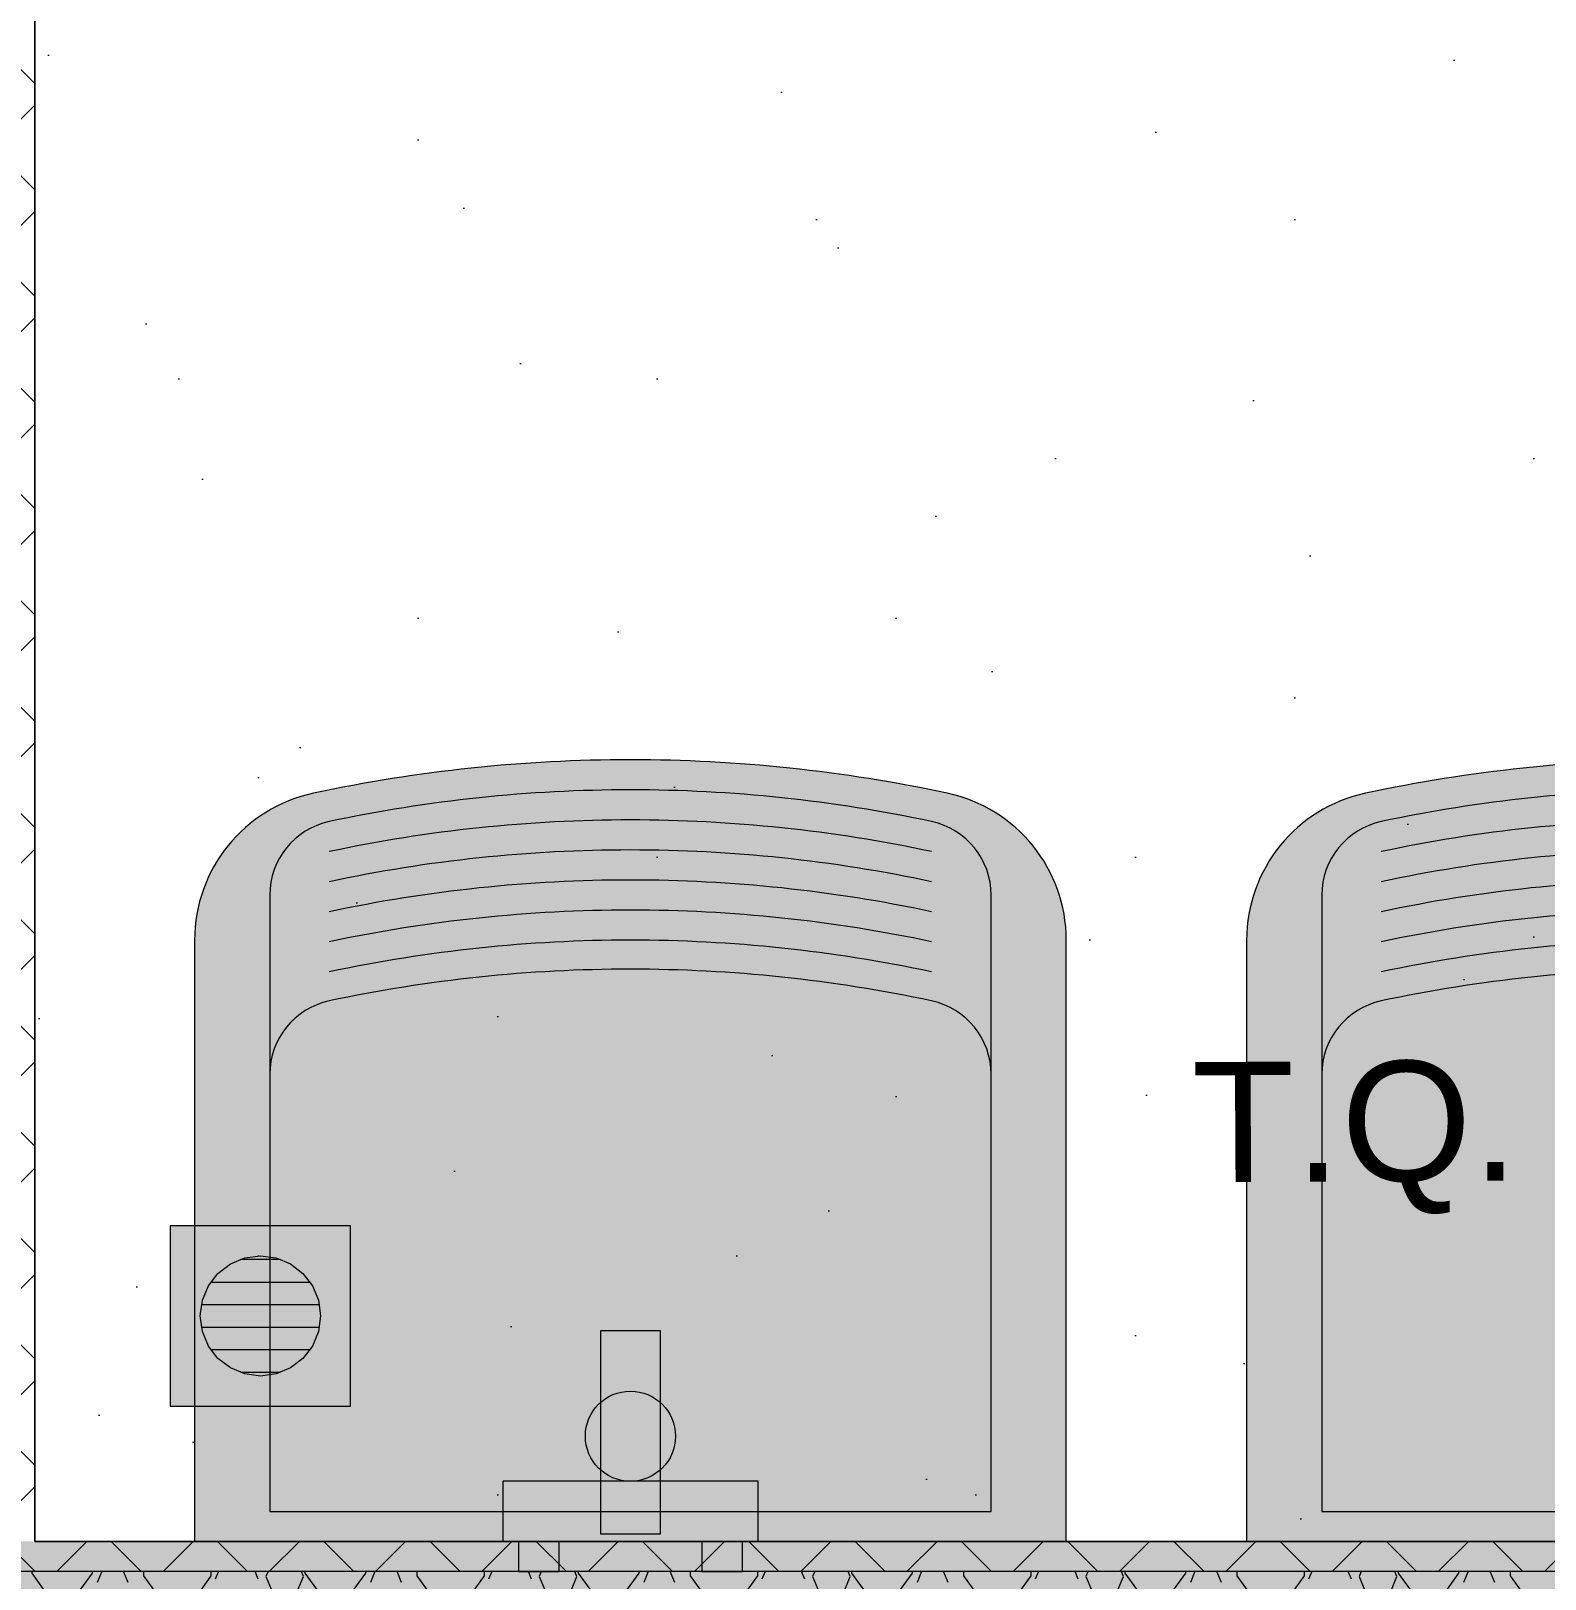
# Model space of a CAD drawing. Header units: metres. Extents: x -77 to 21.6, y -70.6 to -27.7.
# Drawn here: x -63.367 to -62.359, y -34.929 to -33.899 of the extents above; entities that cross this region are included whole.
import ezdxf

# ---------------------------------------------------------------- set-up
doc = ezdxf.new("R2010")
doc.units = ezdxf.units.M
doc.header["$MEASUREMENT"] = 0
for name, color, linetype, lineweight, true_color in [('LAJES.EST_Caneta_No__18', 7, 'Continuous', 0, 0xdfdfdf), ('LAJES.EST_Caneta_No__254', 7, 'Continuous', 0, 0xd1c9ad), ('LOUCAS-METAIS.ARQ_Caneta_No__13', 7, 'Continuous', 0, 0xaaaaaa), ('LOUCAS-METAIS.ARQ_Caneta_No__18', 7, 'Continuous', 0, 0xdfdfdf), ('Novo_LOUCAS-METAIS.ARQ_Caneta_No__13', 7, 'Continuous', 0, 0xaaaaaa), ('RALO_Caneta_No__19', 7, 'Continuous', 0, 0xe9e9e9), ('ZONA_Caneta_No__56', 7, 'Continuous', 0, 0xffe495)]:
    doc.layers.add(name, color=color, linetype=linetype, lineweight=lineweight, true_color=true_color)
for name, color, linetype, lineweight in [('LAJES.EST_Caneta_No__96', 252, 'Continuous', 0), ('NOTAS BANCADAS_Caneta_No__99', 7, 'Continuous', 20), ('PAREDE CONSTRUIR_Caneta_No__241', 7, 'Continuous', 13), ('PAREDE CONSTRUIR_Caneta_No__83', 84, 'Continuous', 0), ('PAREDE CONSTRUIR_Caneta_No__96', 252, 'Continuous', 0), ('RALO_Caneta_No__96', 252, 'Continuous', 0)]:
    doc.layers.add(name, color=color, linetype=linetype, lineweight=lineweight)
for name, color, linetype in [('NOTAS BANCADAS', 7, 'Continuous'), ('Novo_LOUCAS-METAIS.ARQ', 7, 'Continuous'), ('PAREDE CONSTRUIR', 7, 'Continuous')]:
    doc.layers.add(name, color=color, linetype=linetype)
doc.styles.add('GENERATED_STYLE_1', font='arial.ttf')
pattern_1 = [(45, (0, 0.5), (-0.159099, 0.159099), [0, -0.15, 0, -0.225]), (110, (0.5, 0.5), (0.21143084, 0.07695453), [0, -0.11, 0, -0.19])]
pattern_2 = [(45, (0, 0), (-0.03535534, 0.03535534), []), (135, (0, 0), (0.03535534, 0.03535534), [])]

# ---------------------------------------------------------------- blocks, each defined once
blk = doc.blocks.new('*X124')
at = {"layer": 'PAREDE CONSTRUIR_Caneta_No__96', "color": 252, "linetype": 'Continuous', "lineweight": 0}
for p, q in [((-63.3662, -34.9238), (-63.3662, -34.9249)), ((-63.3258, -34.9249), (-63.3258, -34.9238)), ((-63.3196, -34.9238), (-63.3226, -34.9311)), ((-63.302, -34.9311), (-63.305, -34.9238)), ((-63.2917, -34.9238), (-63.2917, -34.9267)), ((-63.2468, -34.9267), (-63.2468, -34.9238)), ((-63.2419, -34.9238), (-63.244, -34.929)), ((-63.2154, -34.929), (-63.2176, -34.9238)), ((-63.2089, -34.9238), (-63.2104, -34.9272)), ((-63.1853, -34.9272), (-63.1867, -34.9238)), ((-63.1844, -34.9238), (-63.1844, -34.9249)), ((-63.1439, -34.9249), (-63.1439, -34.9238)), ((-63.1378, -34.9238), (-63.1408, -34.9311)), ((-63.1201, -34.9311), (-63.1231, -34.9238)), ((-63.1099, -34.9238), (-63.1099, -34.9267)), ((-63.0649, -34.9267), (-63.0649, -34.9238)), ((-63.06, -34.9238), (-63.0622, -34.929)), ((-63.0336, -34.929), (-63.0357, -34.9238)), ((-63.0271, -34.9238), (-63.0285, -34.9272)), ((-63.0034, -34.9272), (-63.0049, -34.9238)), ((-63.0025, -34.9238), (-63.0025, -34.9249)), ((-62.962, -34.9249), (-62.962, -34.9238)), ((-62.9559, -34.9238), (-62.9589, -34.9311)), ((-62.9383, -34.9311), (-62.9413, -34.9238)), ((-62.928, -34.9238), (-62.928, -34.9267)), ((-62.883, -34.9267), (-62.883, -34.9238)), ((-62.8782, -34.9238), (-62.8803, -34.929)), ((-62.8517, -34.929), (-62.8539, -34.9238)), ((-62.8452, -34.9238), (-62.8466, -34.9272)), ((-62.8216, -34.9272), (-62.823, -34.9238)), ((-62.8207, -34.9238), (-62.8207, -34.9249)), ((-62.7802, -34.9249), (-62.7802, -34.9238)), ((-62.7741, -34.9238), (-62.7771, -34.9311)), ((-62.7564, -34.9311), (-62.7594, -34.9238)), ((-62.7462, -34.9238), (-62.7462, -34.9267)), ((-62.7012, -34.9267), (-62.7012, -34.9238)), ((-62.6963, -34.9238), (-62.6985, -34.929)), ((-62.6699, -34.929), (-62.672, -34.9238)), ((-62.6634, -34.9238), (-62.6648, -34.9272)), ((-62.6397, -34.9272), (-62.6411, -34.9238)), ((-62.6388, -34.9238), (-62.6388, -34.9249)), ((-62.5983, -34.9249), (-62.5983, -34.9238)), ((-62.5922, -34.9238), (-62.5952, -34.9311)), ((-62.5745, -34.9311), (-62.5776, -34.9238)), ((-62.5643, -34.9238), (-62.5643, -34.9267)), ((-62.5193, -34.9267), (-62.5193, -34.9238)), ((-62.5144, -34.9238), (-62.5166, -34.929)), ((-62.488, -34.929), (-62.4902, -34.9238)), ((-62.4815, -34.9238), (-62.4829, -34.9272)), ((-62.4579, -34.9272), (-62.4593, -34.9238)), ((-62.457, -34.9238), (-62.457, -34.9249)), ((-62.4165, -34.9249), (-62.4165, -34.9238)), ((-62.4103, -34.9238), (-62.4134, -34.9311)), ((-62.3927, -34.9311), (-62.3957, -34.9238)), ((-62.3825, -34.9238), (-62.3825, -34.9267)), ((-63.3662, -34.9249), (-63.3585, -34.9356)), ((-63.3335, -34.9356), (-63.3258, -34.9249)), ((-63.2917, -34.9267), (-63.2832, -34.9386)), ((-63.2553, -34.9386), (-63.2468, -34.9267)), ((-63.2104, -34.9272), (-63.2067, -34.9361)), ((-63.189, -34.9361), (-63.1853, -34.9272)), ((-63.1844, -34.9249), (-63.1766, -34.9356)), ((-63.1516, -34.9356), (-63.1439, -34.9249)), ((-63.1099, -34.9267), (-63.1013, -34.9386)), ((-63.0735, -34.9386), (-63.0649, -34.9267)), ((-63.0285, -34.9272), (-63.0248, -34.9361)), ((-63.0071, -34.9361), (-63.0034, -34.9272)), ((-63.0025, -34.9249), (-62.9948, -34.9356)), ((-62.9698, -34.9356), (-62.962, -34.9249)), ((-62.928, -34.9267), (-62.9194, -34.9386)), ((-62.8916, -34.9386), (-62.883, -34.9267)), ((-62.8466, -34.9272), (-62.843, -34.9361)), ((-62.8252, -34.9361), (-62.8216, -34.9272)), ((-62.8207, -34.9249), (-62.8129, -34.9356)), ((-62.7879, -34.9356), (-62.7802, -34.9249)), ((-62.7462, -34.9267), (-62.7376, -34.9386)), ((-62.7098, -34.9386), (-62.7012, -34.9267)), ((-62.6648, -34.9272), (-62.6611, -34.9361)), ((-62.6434, -34.9361), (-62.6397, -34.9272)), ((-62.6388, -34.9249), (-62.6311, -34.9356)), ((-62.6061, -34.9356), (-62.5983, -34.9249)), ((-62.5643, -34.9267), (-62.5557, -34.9386)), ((-62.5279, -34.9386), (-62.5193, -34.9267)), ((-62.4829, -34.9272), (-62.4793, -34.9361)), ((-62.4615, -34.9361), (-62.4579, -34.9272)), ((-62.457, -34.9249), (-62.4492, -34.9356)), ((-62.4242, -34.9356), (-62.4165, -34.9249)), ((-62.3825, -34.9267), (-62.3739, -34.9386))]:
    blk.add_line(p, q, dxfattribs=at)
blk = doc.blocks.new('Rectangular Floor Drain 26')
at = {"layer": 'RALO_Caneta_No__19', "linetype": 'Continuous', "lineweight": 0, "true_color": 0xe9e9e9}
h = blk.add_hatch(color=254, dxfattribs=at)
h.paths.add_polyline_path([(-0.06, 0.06), (-0.06, -0.06), (0.06, -0.06), (0.06, 0.06)])
h.paths.add_polyline_path([(0.04, 0), (0.0386, -0.0104), (0.0346, -0.02), (0.0283, -0.0283), (0.02, -0.0346), (0.0104, -0.0386), (0, -0.04), (-0.0104, -0.0386), (-0.02, -0.0346), (-0.0283, -0.0283), (-0.0346, -0.02), (-0.0386, -0.0104), (-0.04, 0), (-0.0386, 0.0104), (-0.0346, 0.02), (-0.0283, 0.0283), (-0.02, 0.0346), (-0.0104, 0.0386), (0, 0.04), (0.0104, 0.0386), (0.02, 0.0346), (0.0283, 0.0283), (0.0346, 0.02), (0.0386, 0.0104)], flags=0)
for points in [[(-0.0283, 0.0283), (-0.0327, 0.0225), (0.0327, 0.0225), (0.0283, 0.0283), (0.02, 0.0346), (0.0131, 0.0375), (-0.0131, 0.0375), (-0.02, 0.0346)], [(-0.0131, 0.0375), (0.0131, 0.0375), (0.0104, 0.0386), (0, 0.04), (-0.0104, 0.0386)], [(-0.0386, 0.0104), (-0.039, 0.0075), (0.039, 0.0075), (0.0386, 0.0104), (0.0346, 0.02), (0.0327, 0.0225), (-0.0327, 0.0225), (-0.0346, 0.02)], [(-0.039, 0.0075), (-0.04, 0), (-0.039, -0.0075), (0.039, -0.0075), (0.04, 0), (0.039, 0.0075)], [(-0.039, -0.0075), (-0.0386, -0.0104), (-0.0346, -0.02), (-0.0327, -0.0225), (0.0327, -0.0225), (0.0346, -0.02), (0.0386, -0.0104), (0.039, -0.0075)], [(-0.0327, -0.0225), (-0.0283, -0.0283), (-0.02, -0.0346), (-0.0131, -0.0375), (0.0131, -0.0375), (0.02, -0.0346), (0.0283, -0.0283), (0.0327, -0.0225)], [(0.0131, -0.0375), (-0.0131, -0.0375), (-0.0104, -0.0386), (0, -0.04), (0.0104, -0.0386)]]:
    blk.add_hatch(color=254, dxfattribs=at).paths.add_polyline_path(points)
at = {"layer": 'RALO_Caneta_No__96', "color": 252, "linetype": 'Continuous', "lineweight": 0}
for p, q in [((-0.06, 0.06), (-0.06, -0.06)), ((0.06, 0.06), (-0.06, 0.06)), ((0.06, -0.06), (0.06, 0.06)), ((-0.0283, 0.0283), (-0.02, 0.0346)), ((-0.02, 0.0346), (-0.0104, 0.0386)), ((0.0131, 0.0375), (-0.0131, 0.0375)), ((-0.0104, 0.0386), (0, 0.04)), ((0, 0.04), (0.0104, 0.0386)), ((0.0104, 0.0386), (0.02, 0.0346)), ((0.02, 0.0346), (0.0283, 0.0283)), ((-0.0346, 0.02), (-0.0283, 0.0283)), ((-0.0327, 0.0225), (0.0327, 0.0225)), ((0.0283, 0.0283), (0.0346, 0.02)), ((-0.04, 0), (-0.0386, 0.0104)), ((-0.0386, 0.0104), (-0.0346, 0.02)), ((0.0346, 0.02), (0.0386, 0.0104)), ((0.0386, 0.0104), (0.04, 0)), ((-0.0386, -0.0104), (-0.04, 0)), ((0.039, 0.0075), (-0.039, 0.0075)), ((0.04, 0), (0.0386, -0.0104)), ((-0.039, -0.0075), (0.039, -0.0075)), ((-0.0346, -0.02), (-0.0386, -0.0104)), ((-0.0283, -0.0283), (-0.0346, -0.02)), ((0.0346, -0.02), (0.0283, -0.0283)), ((0.0386, -0.0104), (0.0346, -0.02)), ((0.0327, -0.0225), (-0.0327, -0.0225)), ((-0.02, -0.0346), (-0.0283, -0.0283)), ((0.0283, -0.0283), (0.02, -0.0346)), ((-0.0104, -0.0386), (-0.02, -0.0346)), ((-0.0131, -0.0375), (0.0131, -0.0375)), ((0, -0.04), (-0.0104, -0.0386)), ((0.0104, -0.0386), (0, -0.04)), ((0.02, -0.0346), (0.0104, -0.0386)), ((-0.06, -0.06), (0.06, -0.06))]:
    blk.add_line(p, q, dxfattribs=at)
blk = doc.blocks.new('Tanque de Lavar Roupa(2)(1)')
at = {"layer": 'LOUCAS-METAIS.ARQ_Caneta_No__18', "linetype": 'Continuous', "lineweight": 0, "true_color": 0xdfdfdf}
blk.add_hatch(color=254, dxfattribs=at).paths.add_polyline_path([(-0.29, 0), (-0.29, -0.4, 0.35403), (-0.2108, -0.4978, 0.052487), (0, -0.52, 0.052487), (0.2108, -0.4978, 0.35403), (0.29, -0.4), (0.29, 0)])
at = {"layer": 'LOUCAS-METAIS.ARQ_Caneta_No__13', "color": 253, "linetype": 'Continuous', "lineweight": 0, "true_color": 0xaaaaaa}
for p, q in [((-0.24, -0.02), (-0.24, -0.43)), ((0.24, -0.02), (-0.24, -0.02)), ((0.24, -0.43), (0.24, -0.02))]:
    blk.add_line(p, q, dxfattribs=at)
at = {"layer": 'LOUCAS-METAIS.ARQ_Caneta_No__13', "color": 253, "linetype": 'Continuous', "lineweight": 0, "true_color": 0xaaaaaa, "flags": 128}
blk.add_lwpolyline([(-0.29, 0), (-0.29, -0.4, 0.35403), (-0.2108, -0.4978, 0.052487), (0, -0.52, 0.052487), (0.2108, -0.4978, 0.35403), (0.29, -0.4), (0.29, 0)], format="xyb", close=True, dxfattribs=at)
at = {"layer": 'LOUCAS-METAIS.ARQ_Caneta_No__13', "color": 253, "linetype": 'Continuous', "lineweight": 0, "true_color": 0xaaaaaa}
blk.add_circle((0, -0.07), 0.03, dxfattribs=at)
for centre, radius, start, end in [((-0.19, -0.3107), 0.05, 180, 257.982), ((0.19, -0.3107), 0.05, 282.018, 0), ((0, 0.5818), 0.9625, 257.982, 270), ((0, 0.5818), 0.9625, 270, 282.018), ((0, 0.5625), 0.9625, 257.982, 270), ((0, 0.5625), 0.9625, 270, 282.018), ((0, 0.5425), 0.9625, 257.982, 270), ((0, 0.5425), 0.9625, 270, 282.018), ((0, 0.5225), 0.9625, 257.982, 270), ((0, 0.5225), 0.9625, 270, 282.018), ((-0.19, -0.43), 0.05, 180, 257.982), ((0.19, -0.43), 0.05, 282.018, 0), ((0, 0.5025), 0.9625, 257.982, 270), ((0, 0.5025), 0.9625, 270, 282.018), ((0, 0.4825), 0.9625, 257.982, 270), ((0, 0.4825), 0.9625, 270, 282.018), ((0, 0.4625), 0.9625, 257.982, 270), ((0, 0.4625), 0.9625, 270, 282.018)]:
    blk.add_arc(centre, radius, start, end, dxfattribs=at)
blk = doc.blocks.new('Wall Mounted Tap 26_2')
at = {"layer": 'Novo_LOUCAS-METAIS.ARQ_Caneta_No__13', "color": 253, "linetype": 'Continuous', "lineweight": 0, "true_color": 0xaaaaaa, "flags": 128}
for points in [[(-0.0745, 0), (-0.0475, 0), (-0.0475, 0.02), (-0.0745, 0.02)], [(0.0475, 0), (0.0745, 0), (0.0745, 0.02), (0.0475, 0.02)], [(-0.085, -0.04), (0.085, -0.04), (0.085, 0), (-0.085, 0)], [(-0.02, -0.14), (0.02, -0.14), (0.02, -0.005), (-0.02, -0.005)]]:
    blk.add_lwpolyline(points, close=True, dxfattribs=at)
blk = doc.blocks.new('Label_168_6', base_point=(-62.4789, -34.56))
at = {"layer": 'NOTAS BANCADAS_Caneta_No__99', "color": 7, "lineweight": 20, "insert": (-62.3732, -34.5837), "char_height": 0.08, "attachment_point": 2, "rotation": 0.323, "style": 'GENERATED_STYLE_1'}
blk.add_mtext('\\A1;{\\pqc;\\pt0,99;\\fArial|b0|i0|c0|p0;\\W1.000000;T.Q.\\fArial|b0|i0|c0|p0;\\W1.000000;\\A1{\\H.66x;\\S^  ;}\\fArial|b0|i0|c0|p0;\\W1.000000;\\fArial|b0|i0|c0|p0;\\W1.000000;\\A1{\\H.66x;\\S^  ;}\\fArial|b0|i0|c0|p0;\\W1.000000;\\fArial|b0|i0|c0|p0;\\W1.000000;\\fArial|b0|i0|c0|p0;\\W1.000000;\\fArial|b0|i0|c0|p0;\\W1.000000;\\fArial|b0|i0|c0|p0;\\W1.000000;\\fArial|b0|i0|c0|p0;\\W1.000000;\\fArial|b0|i0|c0|p0;\\W1.000000;\\A1{\\H.66x;\\S^  ;}\\fArial|b0|i0|c0|p0;\\W1.000000;\\fArial|b0|i0|c0|p0;\\W1.000000;\\A1{\\H.66x;\\S^  ;}\\fArial|b0|i0|c0|p0;\\W1.000000;\\fArial|b0|i0|c0|p0;\\W1.000000;\\fArial|b0|i0|c0|p0;\\W1.000000;\\fArial|b0|i0|c0|p0;\\W1.000000;\\fArial|b0|i0|c0|p0;\\W1.000000;\\fArial|b0|i0|c0|p0;\\W1.000000;\\fArial|b0|i0|c0|p0;\\W1.000000;\\A1{\\H.66x;\\S^  ;}\\fArial|b0|i0|c0|p0;\\W1.000000;\\fArial|b0|i0|c0|p0;\\W1.000000;\\A1{\\H.66x;\\S^  ;}\\fArial|b0|i0|c0|p0;\\W1.000000;\\fArial|b0|i0|c0|p0;\\W1.000000;\\fArial|b0|i0|c0|p0;\\W1.000000;\\fArial|b0|i0|c0|p0;\\W1.000000;\\fArial|b0|i0|c0|p0;\\W1.000000;\\fArial|b0|i0|c0|p0;\\W1.000000;\\fArial|b0|i0|c0|p0;\\W1.000000;\\A1{\\H.66x;\\S^  ;}\\fArial|b0|i0|c0|p0;\\W1.000000;\\fArial|b0|i0|c0|p0;\\W1.000000;\\A1{\\H.66x;\\S^  ;}\\fArial|b0|i0|c0|p0;\\W1.000000;\\fArial|b0|i0|c0|p0;\\W1.000000;\\fArial|b0|i0|c0|p0;\\W1.000000;\\fArial|b0|i0|c0|p0;\\W1.000000;\\fArial|b0|i0|c0|p0;\\W1.000000;\\fArial|b0|i0|c0|p0;\\W1.000000;\\fArial|b0|i0|c0|p0;\\W1.000000;\\A1{\\H.66x;\\S^  ;}\\fArial|b0|i0|c0|p0;\\W1.000000;\\fArial|b0|i0|c0|p0;\\W1.000000;\\A1{\\H.66x;\\S^  ;}\\fArial|b0|i0|c0|p0;\\W1.000000;\\fArial|b0|i0|c0|p0;\\W1.000000;\\fArial|b0|i0|c0|p0;\\W1.000000;\\fArial|b0|i0|c0|p0;\\W1.000000;\\fArial|b0|i0|c0|p0;\\W1.000000;\\fArial|b0|i0|c0|p0;\\W1.000000;\\fArial|b0|i0|c0|p0;\\W1.000000;\\A1{\\H.66x;\\S^  ;}\\fArial|b0|i0|c0|p0;\\W1.000000;}', dxfattribs=at)

msp = doc.modelspace()

# ---------------------------------------------------------------- hatches: boundary and pattern name
at = {"layer": 'LAJES.EST_Caneta_No__18', "linetype": 'Continuous', "lineweight": 0, "true_color": 0xdfdfdf}
h = msp.add_hatch(dxfattribs=at)
h.set_pattern_fill('Piso_Externo__0006', color=254, style=0, pattern_type=2)
h.set_pattern_definition([(45, (0, 0.6), (-0.1909188, 0.1909188), [0, -0.18, 0, -0.27]), (110, (0.6, 0.6), (0.253717, 0.09234544), [0, -0.132, 0, -0.228])])
h.paths.add_polyline_path([(-76.514, -65.1016), (-73.814, -65.1016, -0.414214), (-75.814, -67.1016), (-66.814, -67.1016, -0.414214), (-68.814, -65.1016), (-68.814, -62.301), (-68.814, -45.4002, -0.414214), (-66.514, -43.1002), (-65.914, -43.1002), (-65.914, -42.3002), (-66.514, -42.3002), (-66.514, -38.2041), (-65.114, -38.2041), (-65.114, -36.7038), (-66.514, -36.7038), (-66.514, -32.5997), (-65.114, -32.5997), (-56.714, -32.5997), (-53.814, -32.5997), (-44.014, -32.5997), (-44.014, -42.3002), (-53.814, -42.3002), (-53.814, -47.1002), (-44.014, -47.1002), (-44.014, -50.8516), (-45.6136, -50.8516), (-45.6136, -52.3506), (-44.014, -52.3506), (-44.014, -60.3006), (-48.9163, -60.3006), (-48.9163, -61.1006), (-44.3609, -61.1006), (-44.3609, -67.1016), (-44.014, -67.1016), (-41.514, -67.1016), (-41.514, -28.1016), (-41.714, -28.1016), (-41.714, -60.3006), (-43.014, -60.3006), (-43.014, -30.0016), (-66.514, -30.0016), (-66.514, -28.1016), (-76.514, -28.1016)])
h.paths.add_polyline_path([(-73.814, -45.1016), (-76.314, -45.1016), (-76.314, -43.0892), (-75.7984, -43.0908, -0.414214), (-73.8139, -45.0876)], flags=0)
h.paths.add_polyline_path([(-73.814, -45.5846, -0.009328), (-73.814, -45.6604)], flags=0)
h.paths.add_polyline_path([(-52.814, -46.3002), (-52.814, -43.1002), (-44.014, -43.1002), (-44.014, -46.3002)], flags=0)
h.paths.add_polyline_path([(-67.714, -34.1), (-76.314, -34.1), (-76.314, -32.5997), (-67.714, -32.5997)], flags=0)
at = {"layer": 'LAJES.EST_Caneta_No__254', "linetype": 'Continuous', "lineweight": 0, "true_color": 0xd1c9ad}
h = msp.add_hatch(dxfattribs=at)
h.set_pattern_fill('Haie_OD_0006', color=9, style=0, pattern_type=2)
h.set_pattern_definition(pattern_1)
h.paths.add_polyline_path([(-65.114, -47.1002), (-66.514, -47.1002), (-66.514, -60.3006), (-56.514, -60.3006), (-44.014, -60.3006), (-44.014, -56.6006), (-50.5957, -56.6006), (-50.5957, -54.2479), (-52.6157, -54.2479), (-52.6157, -52.5506), (-50.5957, -52.5506), (-45.6136, -52.5506), (-45.6136, -50.8516), (-44.014, -50.8516), (-44.014, -47.1002), (-53.814, -47.1002), (-53.814, -42.3002), (-44.014, -42.3002), (-44.014, -37.1002), (-51.174, -37.1002), (-51.174, -32.5997), (-53.814, -32.5997), (-56.714, -32.5997), (-58.7637, -32.5997), (-58.7637, -34.9038), (-63.464, -34.9038), (-63.464, -36.5038), (-65.114, -36.5038), (-65.114, -38.4037), (-63.464, -38.4037), (-63.464, -42.1002), (-65.114, -42.1002), (-65.114, -42.3002)])
h.paths.add_polyline_path([(-60.5596, -42.1002), (-60.5596, -38.4037), (-58.8637, -38.4037), (-58.8637, -42.1002)], flags=0)
h.paths.add_polyline_path([(-59.064, -48.7001), (-59.064, -47.3002), (-56.714, -47.3002), (-56.714, -48.7001)], flags=0)
at = {"layer": 'LAJES.EST_Caneta_No__96', "linetype": 'Continuous', "lineweight": 0}
h = msp.add_hatch(dxfattribs=at)
h.set_pattern_fill('Haie_OD_0006', color=252, style=0, pattern_type=2)
h.set_pattern_definition(pattern_1)
h.paths.add_polyline_path([(-66.514, -36.7038), (-65.114, -36.7038), (-65.114, -36.5038), (-63.464, -36.5038), (-63.464, -34.9038), (-58.8637, -34.9038), (-58.8637, -32.5997), (-66.514, -32.5997), (-66.514, -32.7997), (-66.514, -36.5038)])
at = {"layer": 'PAREDE CONSTRUIR_Caneta_No__83', "linetype": 'Continuous', "lineweight": 0}
h = msp.add_hatch(dxfattribs=at)
h.set_pattern_fill('Placomur_0006', color=84, style=0, pattern_type=2)
h.set_pattern_definition(pattern_2)
h.paths.add_polyline_path([(-63.384, -32.7997), (-63.384, -34.9038), (-63.364, -34.9038), (-63.364, -32.7997)])
h = msp.add_hatch(dxfattribs=at)
h.set_pattern_fill('Placomur_0006', color=84, style=0, pattern_type=2)
h.set_pattern_definition(pattern_2)
h.paths.add_polyline_path([(-63.444, -34.9238), (-60.2271, -34.9238), (-60.2071, -34.9038), (-63.444, -34.9038)])

# ---------------------------------------------------------------- linework, layer by layer
at = {"layer": 'PAREDE CONSTRUIR_Caneta_No__241', "color": 7, "linetype": 'Continuous', "lineweight": 13}
msp.add_line((-60.2271, -34.9238), (-63.384, -34.9238), dxfattribs=at)
at = {"layer": 'PAREDE CONSTRUIR_Caneta_No__241', "color": 7, "linetype": 'Continuous', "lineweight": 13, "flags": 128}
for points in [[(-63.364, -34.9038), (-63.364, -32.7997)], [(-60.2071, -34.9038), (-63.364, -34.9038)]]:
    msp.add_lwpolyline(points, dxfattribs=at)
at = {"layer": 'ZONA_Caneta_No__56', "color": 41, "linetype": 'Continuous', "lineweight": 0, "true_color": 0xffe495, "flags": 128}
msp.add_lwpolyline([(-58.8637, -34.9038), (-58.8637, -32.7997), (-63.364, -32.7997), (-63.364, -34.9038)], close=True, dxfattribs=at)

# ---------------------------------------------------------------- block references
at = {"layer": 'LOUCAS-METAIS.ARQ_Caneta_No__13', "color": 253, "linetype": 'Continuous', "lineweight": 0, "true_color": 0xaaaaaa, "rotation": 180}
for p in [(-62.9678, -34.9038), (-62.2678, -34.9038)]:
    msp.add_blockref('Tanque de Lavar Roupa(2)(1)', p, dxfattribs=at)
at = {"layer": 'NOTAS BANCADAS', "color": 251, "linetype": 'Continuous', "lineweight": 5, "true_color": 0x6b6b6b}
msp.add_blockref('Label_168_6', (-62.4789, -34.56), dxfattribs=at)
at = {"layer": 'Novo_LOUCAS-METAIS.ARQ', "color": 253, "linetype": 'Continuous', "lineweight": 0, "true_color": 0xaaaaaa, "rotation": 180}
msp.add_blockref('Wall Mounted Tap 26_2', (-62.9678, -34.9038), dxfattribs=at)
at = {"layer": 'PAREDE CONSTRUIR', "color": 7, "lineweight": 13}
msp.add_blockref('*X124', (0, 0), dxfattribs=at)
at = {"layer": 'RALO_Caneta_No__96', "color": 252, "linetype": 'Continuous', "lineweight": 0, "rotation": 180.0001905508873}
msp.add_blockref('Rectangular Floor Drain 26', (-63.214, -34.7538), dxfattribs=at)

doc.saveas('drawing.dxf')
